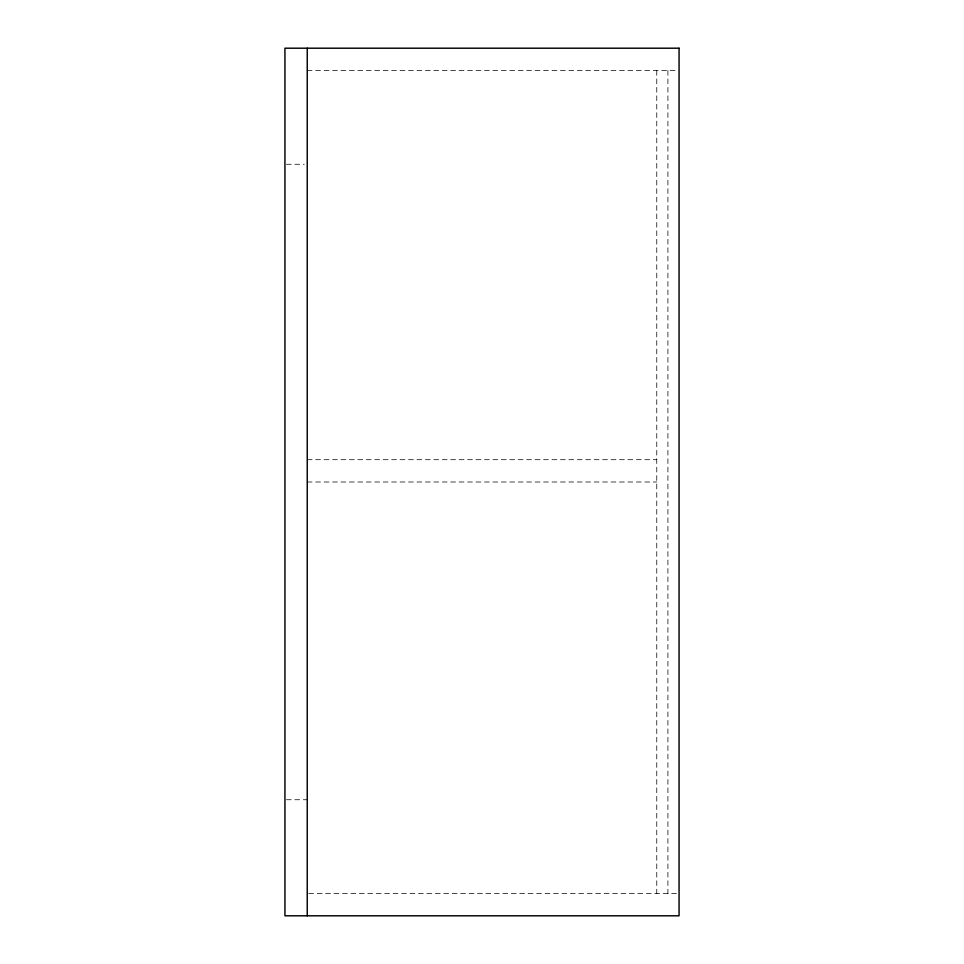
<?xml version="1.0" encoding="UTF-8"?>
<svg xmlns="http://www.w3.org/2000/svg" width="964" height="964" viewBox="0 0 964 964"><rect width="100%" height="100%" fill="white"/><g stroke="black" fill="none" stroke-linecap="round" stroke-linejoin="round"><path stroke-width="0.72" stroke-dasharray="4.82 3.62" d="M307.239 70.505L677.559 70.505M286.416 164.266L304.263 164.266M307.239 459.695L656.761 459.695M307.239 482L656.761 482M286.416 799.734L307.239 799.734M308.745 893.495L677.559 893.495M667.919 70.505L667.919 893.495M656.761 70.505L656.761 893.495"/><path stroke-width="1.45" d="M307.239 48.2L307.239 915.8M679.066 48.2L284.934 48.2L284.934 915.8L679.066 915.8L679.066 48.2"/></g></svg>
